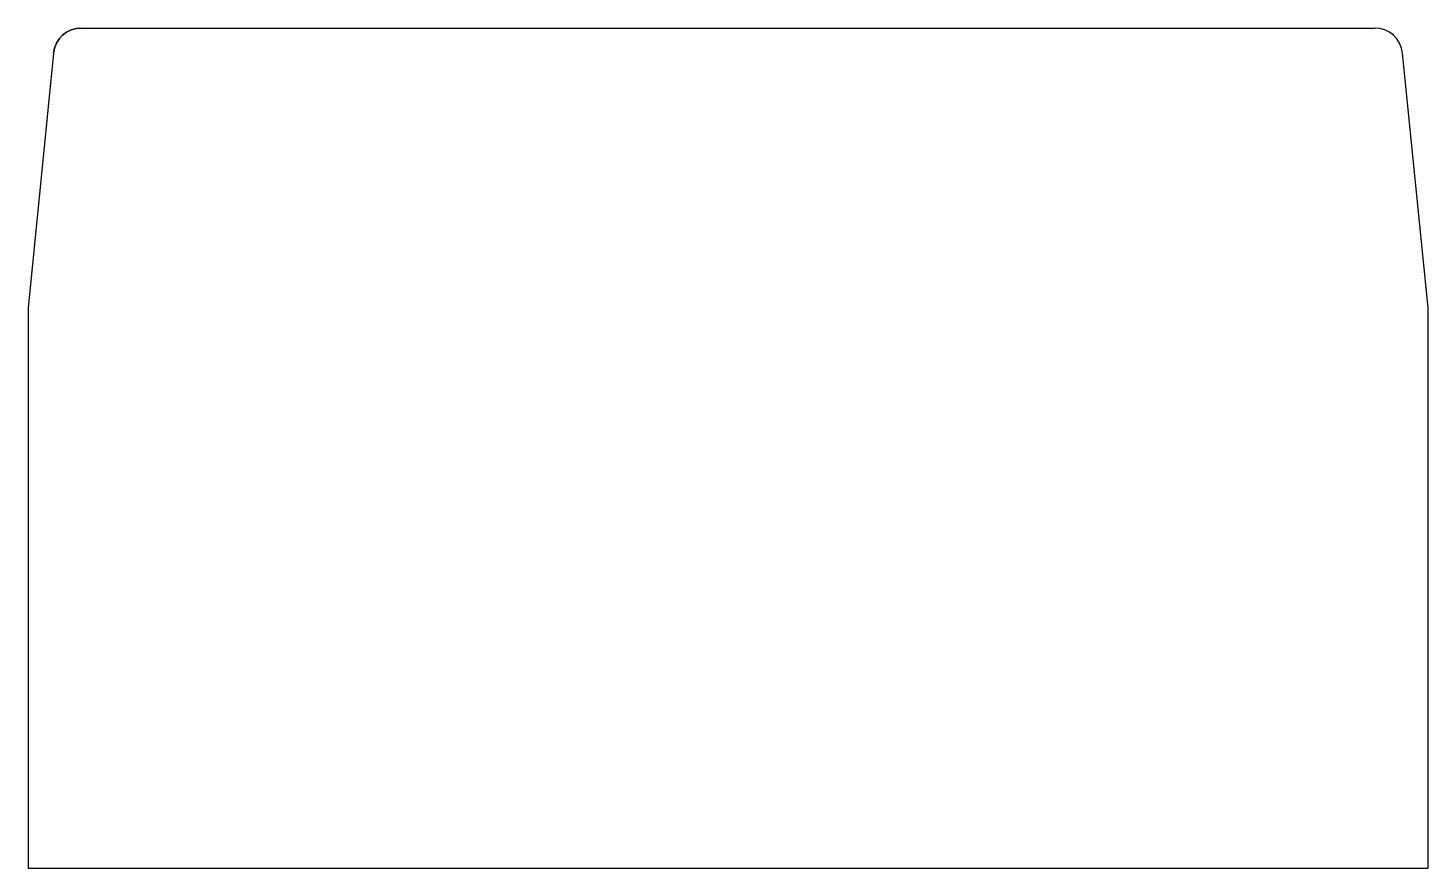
# Model space of a CAD drawing. Header units: metres. Extents: x -0.25 to 0.25, y 0 to 0.3.
import ezdxf

# ---------------------------------------------------------------- set-up
doc = ezdxf.new("R2010")
doc.units = ezdxf.units.M

msp = doc.modelspace()

# ---------------------------------------------------------------- linework, layer by layer
for p, q in [((-0.23095, 0.3), (0.23095, 0.3)), ((-0.2409, 0.291), (-0.25, 0.2)), ((0.25, 0.2), (0.2409, 0.291)), ((-0.25, 0.2), (-0.25, 0)), ((0.25, 0), (0.25, 0.2)), ((-0.25, 0), (0.25, 0))]:
    msp.add_line(p, q)
at = {"extrusion": (0, 0, -1)}
msp.add_arc((0.23095, 0.29), 0.01, 5.7106, 90, dxfattribs=at)
for centre, start, end in [((-0.23095, 0.29), 90, 174.2894), ((0.23095, 0.29), 5.7106, 90)]:
    msp.add_arc(centre, 0.01, start, end)

doc.saveas('drawing.dxf')
